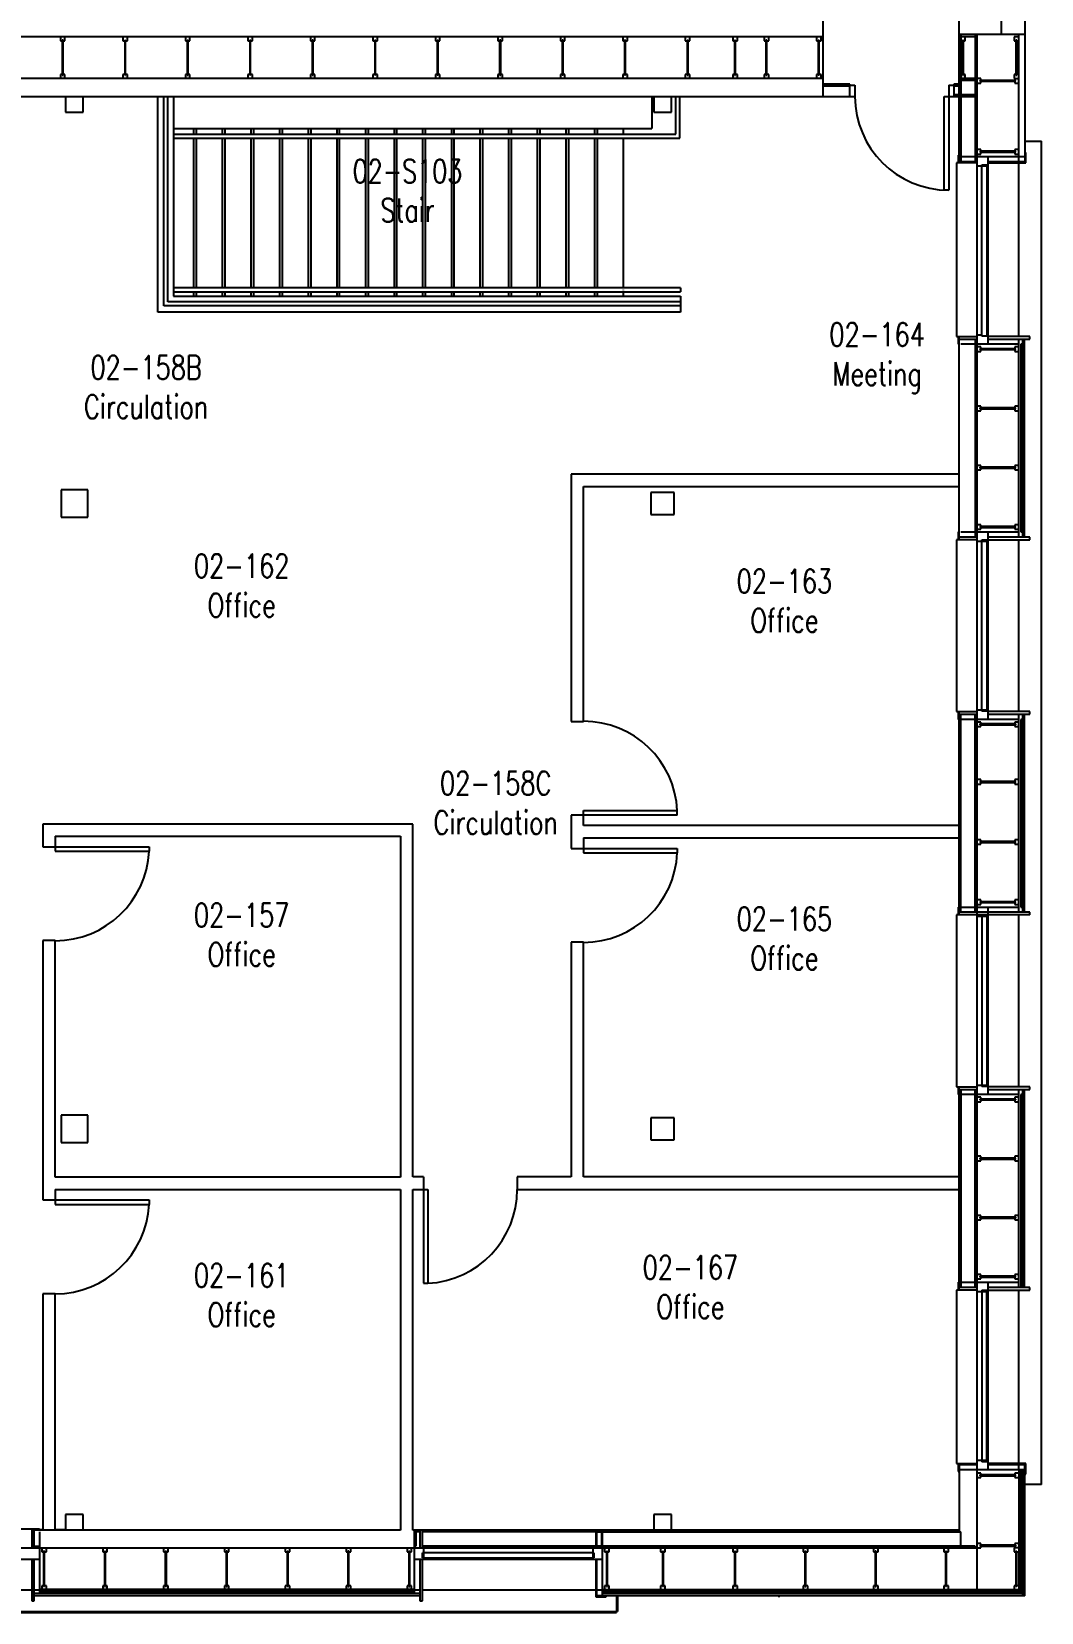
# Model space of a CAD drawing. Extents: x 11182 to 734459, y -1391328 to 152085.
# Drawn here: x 123651 to 133500, y 88389 to 103800 of the extents above; entities that cross this region are included whole.
import ezdxf
from ezdxf.enums import TextEntityAlignment as Align

# ---------------------------------------------------------------- set-up
doc = ezdxf.new("R2010")
doc.units = 0
doc.header["$LTSCALE"] = 500
doc.header["$MEASUREMENT"] = 0
for name, color, linetype in [('0_room_data', 7, 'CONTINUOUS'), ('1_Wall_Exist', 251, 'CONTINUOUS'), ('3_Text', 7, 'CONTINUOUS')]:
    doc.layers.add(name, color=color, linetype=linetype)
doc.styles.add('1_200', font='simplex.shx', dxfattribs={"width": 0.75, "height": 460})

# ---------------------------------------------------------------- blocks, each defined once
blk = doc.blocks.new('room_data')
at = {"layer": '3_Text', "style": '1_200', "width": 0.75}
for tag, p in [('ROOMNUM', (0, 0)), ('ROOMUSE', (0, -575))]:
    blk.add_attdef(tag, text='', height=345, dxfattribs=at).set_placement(p, align=Align.MIDDLE_CENTER)

msp = doc.modelspace()

# ---------------------------------------------------------------- linework, layer by layer
at = {"layer": '1_Wall_Exist'}
for p, q in [((133110, 103775), (133110, 110979)), ((133339, 110579), (133339, 102521)), ((131367, 105294), (131367, 103168)), ((132698, 102521), (132698, 103946)), ((131367, 103749), (117775, 103749)), ((123931, 103749), (123931, 103711)), ((123958, 103717), (123949, 103717)), ((123949, 103717), (123949, 103375)), ((123958, 103375), (123958, 103717)), ((123976, 103711), (123976, 103749)), ((124541, 103749), (124541, 103711)), ((124559, 103717), (124568, 103717)), ((124559, 103717), (124559, 103375)), ((124568, 103375), (124568, 103717)), ((124586, 103711), (124586, 103749)), ((125151, 103749), (125151, 103711)), ((125168, 103717), (125178, 103717)), ((125168, 103717), (125168, 103375)), ((125178, 103375), (125178, 103717)), ((125195, 103711), (125195, 103749)), ((125760, 103749), (125760, 103711)), ((125787, 103717), (125778, 103717)), ((125778, 103717), (125778, 103375)), ((125787, 103375), (125787, 103717)), ((125805, 103711), (125805, 103749)), ((126370, 103749), (126370, 103711)), ((126397, 103717), (126387, 103717)), ((126387, 103717), (126387, 103375)), ((126397, 103375), (126397, 103717)), ((126414, 103711), (126414, 103749)), ((126979, 103749), (126979, 103711)), ((127006, 103717), (126997, 103717)), ((126997, 103717), (126997, 103375)), ((127006, 103375), (127006, 103717)), ((127024, 103711), (127024, 103749)), ((127589, 103749), (127589, 103711)), ((127607, 103717), (127616, 103717)), ((127607, 103717), (127607, 103375)), ((127616, 103375), (127616, 103717)), ((127634, 103711), (127634, 103749)), ((128199, 103749), (128199, 103711)), ((128226, 103717), (128216, 103717)), ((128216, 103717), (128216, 103375)), ((128226, 103375), (128226, 103717)), ((128243, 103711), (128243, 103749)), ((128808, 103749), (128808, 103711)), ((128835, 103717), (128826, 103717)), ((128826, 103717), (128826, 103375)), ((128835, 103375), (128835, 103717)), ((128853, 103711), (128853, 103749)), ((129418, 103749), (129418, 103711)), ((129445, 103717), (129435, 103717)), ((129435, 103717), (129435, 103375)), ((129445, 103375), (129445, 103717)), ((129462, 103711), (129462, 103749)), ((130027, 103749), (130027, 103711)), ((130045, 103717), (130054, 103717)), ((130045, 103717), (130045, 103375)), ((130054, 103375), (130054, 103717)), ((130072, 103711), (130072, 103749)), ((130491, 103749), (130491, 103711)), ((130508, 103717), (130518, 103717)), ((130508, 103717), (130508, 103375)), ((130518, 103375), (130518, 103717)), ((130535, 103711), (130535, 103749)), ((130796, 103749), (130796, 103711)), ((130813, 103718), (130813, 103375)), ((130823, 103718), (130813, 103718)), ((130823, 103375), (130823, 103718)), ((130840, 103711), (130840, 103749)), ((131307, 103749), (131307, 103711)), ((131324, 103718), (131334, 103718)), ((131324, 103718), (131324, 103375)), ((131334, 103375), (131334, 103718)), ((131351, 103711), (131351, 103749)), ((132698, 103775), (133339, 103775)), ((132853, 103749), (132698, 103749)), ((132713, 103775), (132713, 102530)), ((132731, 103718), (132740, 103718)), ((132731, 103718), (132731, 103375)), ((132740, 103375), (132740, 103718)), ((132758, 103711), (132758, 103749)), ((132853, 103775), (132853, 102530)), ((132872, 103775), (132872, 88611)), ((133234, 103749), (133234, 103711)), ((133279, 103749), (133234, 103749)), ((133252, 103718), (133252, 103375)), ((133261, 103718), (133252, 103718)), ((133261, 103375), (133261, 103718)), ((133279, 102581), (133279, 103775)), ((123931, 103711), (123949, 103711)), ((123958, 103711), (123976, 103711)), ((124541, 103711), (124559, 103711)), ((124568, 103711), (124586, 103711)), ((125151, 103711), (125168, 103711)), ((125178, 103711), (125195, 103711)), ((125760, 103711), (125778, 103711)), ((125787, 103711), (125805, 103711)), ((126370, 103711), (126387, 103711)), ((126397, 103711), (126414, 103711)), ((126979, 103711), (126997, 103711)), ((127006, 103711), (127024, 103711)), ((127589, 103711), (127607, 103711)), ((127616, 103711), (127634, 103711)), ((128199, 103711), (128216, 103711)), ((128226, 103711), (128243, 103711)), ((128808, 103711), (128826, 103711)), ((128835, 103711), (128853, 103711)), ((129418, 103711), (129435, 103711)), ((129445, 103711), (129462, 103711)), ((130027, 103711), (130045, 103711)), ((130054, 103711), (130072, 103711)), ((130491, 103711), (130508, 103711)), ((130518, 103711), (130535, 103711)), ((130796, 103711), (130813, 103711)), ((130823, 103711), (130840, 103711)), ((131307, 103711), (131324, 103711)), ((131334, 103711), (131351, 103711)), ((132713, 103711), (132731, 103711)), ((132740, 103711), (132758, 103711)), ((133234, 103711), (133252, 103711)), ((133261, 103711), (133279, 103711)), ((131367, 103343), (117775, 103343)), ((123949, 103381), (123931, 103381)), ((123931, 103381), (123931, 103343)), ((123949, 103375), (123958, 103375)), ((123976, 103381), (123958, 103381)), ((123976, 103343), (123976, 103381)), ((124559, 103381), (124541, 103381)), ((124541, 103381), (124541, 103343)), ((124559, 103375), (124568, 103375)), ((124586, 103381), (124568, 103381)), ((124586, 103343), (124586, 103381)), ((125168, 103381), (125151, 103381)), ((125151, 103381), (125151, 103343)), ((125168, 103375), (125178, 103375)), ((125195, 103381), (125178, 103381)), ((125195, 103343), (125195, 103381)), ((125778, 103381), (125760, 103381)), ((125760, 103381), (125760, 103343)), ((125787, 103375), (125778, 103375)), ((125805, 103381), (125787, 103381)), ((125805, 103343), (125805, 103381)), ((126387, 103381), (126370, 103381)), ((126370, 103381), (126370, 103343)), ((126387, 103375), (126397, 103375)), ((126414, 103381), (126397, 103381)), ((126414, 103343), (126414, 103381)), ((126997, 103381), (126979, 103381)), ((126979, 103381), (126979, 103343)), ((127006, 103375), (126997, 103375)), ((127024, 103381), (127006, 103381)), ((127024, 103343), (127024, 103381)), ((127607, 103381), (127589, 103381)), ((127589, 103381), (127589, 103343)), ((127616, 103375), (127607, 103375)), ((127634, 103381), (127616, 103381)), ((127634, 103343), (127634, 103381)), ((128216, 103381), (128199, 103381)), ((128199, 103381), (128199, 103343)), ((128216, 103375), (128226, 103375)), ((128243, 103381), (128226, 103381)), ((128243, 103343), (128243, 103381)), ((128826, 103381), (128808, 103381)), ((128808, 103381), (128808, 103343)), ((128835, 103375), (128826, 103375)), ((128853, 103381), (128835, 103381)), ((128853, 103343), (128853, 103381)), ((129435, 103381), (129418, 103381)), ((129418, 103381), (129418, 103343)), ((129445, 103375), (129435, 103375)), ((129462, 103381), (129445, 103381)), ((129462, 103343), (129462, 103381)), ((130045, 103381), (130027, 103381)), ((130027, 103381), (130027, 103343)), ((130045, 103375), (130054, 103375)), ((130072, 103381), (130054, 103381)), ((130072, 103343), (130072, 103381)), ((130508, 103381), (130491, 103381)), ((130491, 103381), (130491, 103343)), ((130508, 103375), (130518, 103375)), ((130535, 103381), (130518, 103381)), ((130535, 103343), (130535, 103381)), ((130813, 103381), (130796, 103381)), ((130796, 103381), (130796, 103343)), ((130813, 103375), (130823, 103375)), ((130840, 103381), (130823, 103381)), ((130840, 103343), (130840, 103381)), ((131324, 103381), (131307, 103381)), ((131307, 103381), (131307, 103343)), ((131334, 103375), (131324, 103375)), ((131351, 103381), (131334, 103381)), ((131351, 103343), (131351, 103381)), ((131631, 103289), (131367, 103289)), ((131367, 103273), (131631, 103273)), ((131631, 103168), (131631, 103289)), ((131631, 103279), (131682, 103279)), ((131682, 103279), (131682, 103168)), ((132596, 103279), (132647, 103279)), ((132596, 103279), (132596, 102254)), ((132698, 103289), (132647, 103289)), ((132647, 103289), (132647, 103168)), ((132647, 103273), (132698, 103273)), ((132853, 103343), (132698, 103343)), ((132853, 103324), (132698, 103324)), ((132731, 103381), (132713, 103381)), ((132731, 103375), (132740, 103375)), ((132758, 103381), (132740, 103381)), ((132758, 103343), (132758, 103381)), ((132910, 103343), (132872, 103343)), ((132872, 103298), (132910, 103298)), ((132904, 103316), (132904, 103325)), ((133246, 103325), (132904, 103325)), ((132904, 103316), (133246, 103316)), ((132910, 103325), (132910, 103343)), ((132910, 103298), (132910, 103316)), ((133252, 103381), (133234, 103381)), ((133234, 103381), (133234, 103343)), ((133234, 103343), (133279, 103343)), ((133240, 103343), (133240, 103325)), ((133240, 103316), (133240, 103298)), ((133240, 103298), (133279, 103298)), ((133246, 103316), (133246, 103325)), ((133252, 103375), (133261, 103375)), ((133279, 103381), (133261, 103381)), ((120334, 103168), (131682, 103168)), ((123982, 103168), (123982, 103016)), ((124154, 103016), (124154, 103168)), ((124881, 101066), (124881, 103168)), ((124941, 101127), (124941, 103168)), ((124979, 101165), (124979, 103168)), ((125036, 103168), (125036, 101222)), ((129700, 103168), (129700, 102857)), ((129719, 103168), (129719, 103016)), ((129891, 103016), (129891, 103168)), ((129935, 102800), (129935, 103168)), ((129973, 102762), (129973, 103168)), ((132552, 103168), (132853, 103168)), ((132552, 102254), (132552, 103168)), ((132853, 103184), (132647, 103184)), ((123982, 103016), (124154, 103016)), ((129719, 103016), (129891, 103016)), ((125036, 102857), (129700, 102857)), ((125036, 102800), (129935, 102800)), ((125230, 102857), (125230, 102800)), ((125255, 102857), (125255, 102800)), ((125509, 102857), (125509, 102800)), ((125535, 102857), (125535, 102800)), ((125789, 102857), (125789, 102800)), ((125814, 102857), (125814, 102800)), ((126068, 102857), (126068, 102800)), ((126094, 102857), (126094, 102800)), ((126348, 102857), (126348, 102800)), ((126373, 102857), (126373, 102800)), ((126627, 102857), (126627, 102800)), ((126652, 102857), (126652, 102800)), ((126906, 102857), (126906, 102800)), ((126932, 102857), (126932, 102800)), ((127186, 102857), (127186, 102800)), ((127211, 102857), (127211, 102800)), ((127465, 102857), (127465, 102800)), ((127491, 102857), (127491, 102800)), ((127745, 102857), (127745, 102800)), ((127770, 102857), (127770, 102800)), ((128024, 102857), (128024, 102800)), ((128049, 102857), (128049, 102800)), ((128303, 102857), (128303, 102800)), ((128329, 102857), (128329, 102800)), ((128583, 102857), (128583, 102800)), ((128608, 102857), (128608, 102800)), ((128862, 102857), (128862, 102800)), ((128888, 102857), (128888, 102800)), ((129142, 102857), (129142, 102800)), ((129167, 102857), (129167, 102800)), ((129421, 102857), (129421, 102800)), ((125036, 102762), (129973, 102762)), ((125230, 102762), (125230, 101301)), ((125255, 102762), (125255, 101301)), ((125509, 102762), (125509, 101301)), ((125535, 102762), (125535, 101301)), ((125789, 102762), (125789, 101301)), ((125814, 102762), (125814, 101301)), ((126068, 102762), (126068, 101301)), ((126094, 102762), (126094, 101301)), ((126348, 102762), (126348, 101301)), ((126373, 102762), (126373, 101301)), ((126627, 102762), (126627, 101301)), ((126652, 102762), (126652, 101301)), ((126906, 102762), (126906, 101301)), ((126932, 102762), (126932, 101301)), ((127186, 102762), (127186, 101301)), ((127211, 102762), (127211, 101301)), ((127465, 102762), (127465, 101301)), ((127491, 102762), (127491, 101301)), ((127745, 102762), (127745, 101301)), ((127770, 102762), (127770, 101301)), ((128024, 102762), (128024, 101301)), ((128049, 102762), (128049, 101301)), ((128303, 102762), (128303, 101301)), ((128329, 102762), (128329, 101301)), ((128583, 102762), (128583, 101301)), ((128608, 102762), (128608, 101301)), ((128862, 102762), (128862, 101301)), ((128888, 102762), (128888, 101301)), ((129142, 102762), (129142, 101301)), ((129167, 102762), (129167, 101301)), ((129421, 102762), (129421, 101301)), ((132910, 102651), (132872, 102651)), ((132910, 102633), (132910, 102651)), ((133240, 102651), (133240, 102633)), ((133279, 102651), (133240, 102651)), ((133339, 102733), (133500, 102733)), ((133500, 89636), (133500, 102733)), ((132872, 102521), (132672, 102521)), ((132672, 102521), (132672, 100828)), ((132688, 102597), (132688, 102521)), ((132698, 102597), (132688, 102597)), ((132698, 102581), (133339, 102581)), ((132872, 102530), (132698, 102530)), ((132872, 102606), (132910, 102606)), ((132872, 102491), (132980, 102491)), ((133246, 102633), (132904, 102633)), ((132904, 102633), (132904, 102624)), ((132904, 102624), (133246, 102624)), ((132910, 102606), (132910, 102624)), ((132919, 102502), (132967, 102502)), ((133339, 102530), (132980, 102530)), ((132980, 102521), (133348, 102521)), ((133240, 102624), (133240, 102606)), ((133240, 102606), (133279, 102606)), ((133246, 102624), (133246, 102633)), ((133279, 102530), (133279, 102581)), ((133279, 100828), (133279, 102521)), ((133348, 102622), (133339, 102622)), ((133348, 102521), (133348, 102622)), ((132596, 102254), (132552, 102254)), ((129979, 101301), (125036, 101301)), ((125036, 101263), (129979, 101263)), ((125230, 101263), (125230, 101222)), ((125255, 101263), (125255, 101222)), ((125509, 101263), (125509, 101222)), ((125535, 101263), (125535, 101222)), ((125789, 101263), (125789, 101222)), ((125814, 101263), (125814, 101222)), ((126068, 101263), (126068, 101222)), ((126094, 101263), (126094, 101222)), ((126348, 101263), (126348, 101222)), ((126373, 101263), (126373, 101222)), ((126627, 101263), (126627, 101222)), ((126652, 101263), (126652, 101222)), ((126906, 101263), (126906, 101222)), ((126932, 101263), (126932, 101222)), ((127186, 101263), (127186, 101222)), ((127211, 101263), (127211, 101222)), ((127465, 101263), (127465, 101222)), ((127491, 101263), (127491, 101222)), ((127745, 101263), (127745, 101222)), ((127770, 101263), (127770, 101222)), ((128024, 101263), (128024, 101222)), ((128049, 101263), (128049, 101222)), ((128303, 101263), (128303, 101222)), ((128329, 101263), (128329, 101222)), ((128583, 101263), (128583, 101222)), ((128608, 101263), (128608, 101222)), ((128862, 101263), (128862, 101222)), ((128888, 101263), (128888, 101222)), ((129142, 101263), (129142, 101222)), ((129167, 101263), (129167, 101222)), ((129421, 101263), (129421, 101222)), ((129979, 101301), (129979, 101263)), ((129979, 101127), (124941, 101127)), ((129979, 101165), (124979, 101165)), ((125036, 101222), (129979, 101222)), ((129979, 101222), (129979, 101066)), ((129979, 101066), (124881, 101066)), ((132672, 100828), (132872, 100828)), ((132688, 100828), (132688, 100752)), ((132698, 98847), (132698, 100828)), ((132698, 100803), (132872, 100803)), ((132853, 100803), (132853, 98873)), ((133387, 100828), (132980, 100828)), ((132980, 100803), (133387, 100803)), ((133279, 98873), (133279, 100803)), ((133317, 100803), (133317, 98873)), ((133336, 98873), (133336, 100803)), ((133387, 100803), (133387, 100828)), ((132688, 100752), (132698, 100752)), ((133279, 100752), (132713, 100752)), ((132910, 100727), (132872, 100727)), ((132872, 100682), (132910, 100682)), ((132904, 100700), (132904, 100709)), ((133246, 100709), (132904, 100709)), ((132904, 100700), (133246, 100700)), ((132910, 100709), (132910, 100727)), ((132910, 100682), (132910, 100700)), ((133240, 100727), (133240, 100709)), ((133279, 100727), (133240, 100727)), ((133240, 100700), (133240, 100682)), ((133240, 100682), (133279, 100682)), ((133246, 100700), (133246, 100709)), ((133279, 98923), (133279, 100752)), ((133317, 100752), (133298, 100752)), ((133298, 100752), (133298, 98923)), ((132910, 100149), (132872, 100149)), ((132872, 100104), (132910, 100104)), ((132904, 100122), (132904, 100131)), ((133246, 100131), (132904, 100131)), ((132904, 100122), (133246, 100122)), ((132910, 100131), (132910, 100149)), ((132910, 100104), (132910, 100122)), ((133240, 100149), (133240, 100131)), ((133279, 100149), (133240, 100149)), ((133240, 100122), (133240, 100104)), ((133240, 100104), (133279, 100104)), ((133246, 100122), (133246, 100131)), ((132910, 99571), (132872, 99571)), ((132910, 99554), (132910, 99571)), ((133240, 99571), (133240, 99554)), ((133279, 99571), (133240, 99571)), ((128913, 99485), (128913, 97075)), ((132698, 99485), (128913, 99485)), ((132872, 99527), (132910, 99527)), ((132904, 99544), (132904, 99554)), ((133246, 99554), (132904, 99554)), ((132904, 99544), (133246, 99544)), ((132910, 99527), (132910, 99544)), ((133240, 99544), (133240, 99527)), ((133240, 99527), (133279, 99527)), ((133246, 99544), (133246, 99554)), ((123938, 99333), (123938, 99066)), ((124198, 99333), (123938, 99333)), ((124198, 99066), (124198, 99333)), ((129034, 97075), (129034, 99365)), ((129034, 99365), (132698, 99365)), ((129919, 99307), (129691, 99307)), ((129691, 99307), (129691, 99092)), ((129919, 99092), (129919, 99307)), ((123938, 99066), (124198, 99066)), ((129691, 99092), (129919, 99092)), ((132910, 98993), (132872, 98993)), ((132872, 98949), (132910, 98949)), ((133246, 98976), (132904, 98976)), ((132904, 98976), (132904, 98966)), ((132904, 98966), (133246, 98966)), ((132910, 98976), (132910, 98993)), ((132910, 98949), (132910, 98966)), ((133240, 98993), (133240, 98976)), ((133279, 98993), (133240, 98993)), ((133240, 98966), (133240, 98949)), ((133240, 98949), (133279, 98949)), ((133246, 98966), (133246, 98976)), ((132872, 98847), (132672, 98847)), ((132672, 98847), (132672, 97171)), ((132688, 98923), (132688, 98847)), ((132698, 98923), (132688, 98923)), ((132872, 98873), (132698, 98873)), ((132713, 98923), (133279, 98923)), ((132872, 98833), (132980, 98833)), ((132919, 98844), (132967, 98844)), ((133387, 98873), (132980, 98873)), ((132980, 98847), (133387, 98847)), ((133279, 97171), (133279, 98847)), ((133298, 98923), (133317, 98923)), ((133387, 98847), (133387, 98873)), ((132672, 97171), (132872, 97171)), ((132688, 97171), (132688, 97095)), ((132688, 97095), (132698, 97095)), ((132698, 95190), (132698, 97171)), ((132698, 97145), (132872, 97145)), ((132713, 95215), (132713, 97145)), ((133279, 97095), (132713, 97095)), ((132853, 95215), (132853, 97145)), ((133387, 97171), (132980, 97171)), ((132980, 97145), (133387, 97145)), ((133279, 95215), (133279, 97145)), ((133279, 95266), (133279, 97095)), ((133317, 97095), (133298, 97095)), ((133298, 97095), (133298, 95266)), ((133317, 97145), (133317, 95215)), ((133336, 95215), (133336, 97145)), ((133387, 97145), (133387, 97171)), ((128913, 97075), (129034, 97075)), ((132910, 97069), (132872, 97069)), ((132872, 97025), (132910, 97025)), ((132904, 97042), (132904, 97052)), ((133246, 97052), (132904, 97052)), ((132904, 97042), (133246, 97042)), ((132910, 97052), (132910, 97069)), ((132910, 97025), (132910, 97042)), ((133240, 97069), (133240, 97052)), ((133279, 97069), (133240, 97069)), ((133240, 97042), (133240, 97025)), ((133240, 97025), (133279, 97025)), ((133246, 97052), (133246, 97042)), ((132910, 96508), (132872, 96508)), ((133246, 96491), (132904, 96491)), ((132904, 96491), (132904, 96481)), ((132904, 96481), (133246, 96481)), ((132910, 96491), (132910, 96508)), ((132910, 96464), (132910, 96481)), ((133240, 96508), (133240, 96491)), ((133279, 96508), (133240, 96508)), ((133240, 96481), (133240, 96464)), ((133246, 96481), (133246, 96491)), ((132872, 96464), (132910, 96464)), ((133240, 96464), (133279, 96464)), ((129034, 96059), (129034, 96206)), ((129034, 96206), (129949, 96206)), ((129949, 96161), (129949, 96206)), ((127370, 96075), (123760, 96075)), ((123760, 96075), (123760, 95853)), ((127370, 92634), (127370, 96075)), ((129949, 96161), (128913, 96161)), ((128913, 96161), (128913, 95837)), ((132698, 96059), (129034, 96059)), ((123881, 95955), (127249, 95955)), ((123881, 95955), (123881, 95809)), ((127249, 95955), (127249, 92633)), ((129034, 95939), (132698, 95939)), ((129034, 95939), (129034, 95793)), ((132910, 95922), (132872, 95922)), ((132872, 95877), (132910, 95877)), ((133246, 95904), (132904, 95904)), ((132904, 95904), (132904, 95895)), ((132904, 95895), (133246, 95895)), ((132910, 95904), (132910, 95922)), ((132910, 95877), (132910, 95895)), ((133240, 95922), (133240, 95904)), ((133279, 95922), (133240, 95922)), ((133240, 95895), (133240, 95877)), ((133240, 95877), (133279, 95877)), ((133246, 95895), (133246, 95904)), ((123760, 95853), (124796, 95853)), ((123881, 95809), (124796, 95809)), ((124796, 95853), (124796, 95809)), ((128913, 95837), (129949, 95837)), ((129034, 95793), (129949, 95793)), ((129949, 95837), (129949, 95793)), ((132688, 95266), (132688, 95190)), ((132698, 95266), (132688, 95266)), ((132713, 95266), (133279, 95266)), ((132910, 95336), (132872, 95336)), ((132872, 95291), (132910, 95291)), ((133246, 95318), (132904, 95318)), ((132904, 95318), (132904, 95309)), ((132904, 95309), (133246, 95309)), ((132910, 95318), (132910, 95336)), ((132910, 95291), (132910, 95309)), ((133240, 95336), (133240, 95318)), ((133279, 95336), (133240, 95336)), ((133240, 95309), (133240, 95291)), ((133240, 95291), (133279, 95291)), ((133246, 95309), (133246, 95318)), ((133298, 95266), (133317, 95266)), ((133387, 95190), (132672, 95190)), ((132672, 95190), (132672, 93513)), ((133387, 95215), (132698, 95215)), ((132872, 95176), (132980, 95176)), ((132919, 95187), (132919, 93516)), ((132919, 95187), (132967, 95187)), ((133279, 93513), (133279, 95190)), ((133387, 95190), (133387, 95215)), ((123760, 94939), (123760, 92411)), ((123881, 94939), (123760, 94939)), ((123881, 92633), (123881, 94939)), ((129034, 94923), (128913, 94923)), ((128913, 94923), (128913, 92634)), ((129034, 92634), (129034, 94923)), ((132672, 93513), (132872, 93513)), ((132688, 93513), (132688, 93437)), ((132688, 93437), (132698, 93437)), ((132698, 91532), (132698, 93513)), ((132698, 93488), (132872, 93488)), ((132713, 93488), (132713, 91557)), ((133279, 93437), (132713, 93437)), ((132853, 91557), (132853, 93488)), ((132910, 93412), (132872, 93412)), ((132904, 93385), (132904, 93394)), ((133246, 93394), (132904, 93394)), ((132910, 93394), (132910, 93412)), ((133387, 93513), (132980, 93513)), ((132980, 93488), (133387, 93488)), ((133240, 93412), (133240, 93394)), ((133279, 93412), (133240, 93412)), ((133246, 93394), (133246, 93385)), ((133279, 91557), (133279, 93488)), ((133279, 91608), (133279, 93437)), ((133317, 93437), (133298, 93437)), ((133298, 93437), (133298, 91559)), ((133317, 93488), (133317, 91559)), ((133336, 91559), (133336, 93488)), ((133387, 93488), (133387, 93513)), ((123938, 93237), (123938, 92970)), ((124198, 93237), (123938, 93237)), ((124198, 92970), (124198, 93237)), ((132872, 93367), (132910, 93367)), ((132904, 93385), (133246, 93385)), ((132910, 93367), (132910, 93385)), ((133240, 93385), (133240, 93367)), ((133240, 93367), (133279, 93367)), ((129919, 93211), (129691, 93211)), ((129691, 93211), (129691, 92996)), ((129919, 92996), (129919, 93211)), ((123938, 92970), (124198, 92970)), ((129691, 92996), (129919, 92996)), ((132910, 92836), (132872, 92836)), ((132872, 92791), (132910, 92791)), ((132904, 92809), (132904, 92818)), ((133246, 92818), (132904, 92818)), ((132904, 92809), (133246, 92809)), ((132910, 92818), (132910, 92836)), ((132910, 92791), (132910, 92809)), ((133240, 92836), (133240, 92818)), ((133279, 92836), (133240, 92836)), ((133240, 92809), (133240, 92791)), ((133240, 92791), (133279, 92791)), ((133246, 92809), (133246, 92818)), ((127249, 92633), (123881, 92633)), ((127472, 92634), (127370, 92634)), ((127472, 92634), (127472, 91598)), ((128913, 92634), (128386, 92634)), ((128386, 92634), (128386, 92513)), ((132698, 92634), (129034, 92634)), ((123881, 92512), (127249, 92512)), ((123881, 92512), (123881, 92366)), ((127249, 92512), (127249, 89192)), ((127370, 89192), (127370, 92513)), ((127370, 92513), (127516, 92513)), ((127516, 92513), (127516, 91598)), ((128386, 92513), (132698, 92513)), ((123760, 92411), (124796, 92411)), ((123881, 92366), (124796, 92366)), ((124796, 92411), (124796, 92366)), ((132910, 92260), (132872, 92260)), ((132872, 92216), (132910, 92216)), ((132904, 92233), (132904, 92243)), ((133246, 92243), (132904, 92243)), ((132904, 92233), (133246, 92233)), ((132910, 92243), (132910, 92260)), ((132910, 92216), (132910, 92233)), ((133240, 92260), (133240, 92243)), ((133279, 92260), (133240, 92260)), ((133240, 92233), (133240, 92216)), ((133240, 92216), (133279, 92216)), ((133246, 92243), (133246, 92233)), ((127472, 91598), (127516, 91598)), ((132688, 91608), (132688, 91532)), ((132698, 91608), (132688, 91608)), ((132698, 91559), (132713, 91559)), ((132872, 91557), (132698, 91557)), ((132713, 91608), (133279, 91608)), ((132910, 91684), (132872, 91684)), ((132872, 91640), (132910, 91640)), ((132904, 91657), (132904, 91667)), ((133246, 91667), (132904, 91667)), ((132904, 91657), (133246, 91657)), ((132910, 91667), (132910, 91684)), ((132910, 91640), (132910, 91657)), ((133387, 91557), (132980, 91557)), ((133240, 91684), (133240, 91667)), ((133279, 91684), (133240, 91684)), ((133240, 91657), (133240, 91640)), ((133240, 91640), (133279, 91640)), ((133246, 91657), (133246, 91667)), ((133298, 91559), (133336, 91559)), ((133387, 91532), (133387, 91557)), ((123760, 91496), (123760, 89192)), ((123881, 91496), (123760, 91496)), ((123881, 89192), (123881, 91496)), ((132872, 91532), (132672, 91532)), ((132672, 91532), (132672, 89840)), ((132872, 91518), (132980, 91518)), ((132919, 91529), (132919, 89858)), ((132919, 91529), (132967, 91529)), ((132967, 89858), (132967, 91529)), ((132980, 91532), (133387, 91532)), ((133279, 89840), (133279, 91532)), ((132672, 89840), (132872, 89840)), ((132688, 89840), (132688, 89763)), ((132688, 89763), (132698, 89763)), ((132698, 89840), (132698, 89176)), ((132698, 89830), (132872, 89830)), ((133339, 89779), (132698, 89779)), ((132910, 89748), (132872, 89748)), ((132872, 89703), (132910, 89703)), ((132904, 89721), (132904, 89730)), ((133246, 89730), (132904, 89730)), ((132904, 89721), (133246, 89721)), ((132910, 89730), (132910, 89748)), ((132910, 89703), (132910, 89721)), ((133348, 89840), (132980, 89840)), ((132980, 89830), (133339, 89830)), ((133240, 89748), (133240, 89730)), ((133279, 89748), (133240, 89748)), ((133240, 89721), (133240, 89703)), ((133240, 89703), (133279, 89703)), ((133246, 89721), (133246, 89730)), ((133279, 89779), (133279, 89830)), ((133279, 89779), (133279, 88592)), ((133298, 89779), (133298, 88573)), ((133317, 89779), (133317, 88551)), ((133339, 88551), (133339, 89840)), ((133339, 89810), (133348, 89819)), ((133339, 89738), (133348, 89738)), ((133348, 89738), (133348, 89840)), ((133500, 89636), (133339, 89636)), ((124154, 89344), (123982, 89344)), ((123982, 89344), (123982, 89192)), ((124127, 89344), (124127, 89344)), ((124154, 89192), (124154, 89344)), ((129891, 89344), (129719, 89344)), ((129719, 89344), (129719, 89192)), ((129891, 89192), (129891, 89344)), ((123728, 89201), (121880, 89201)), ((123652, 89201), (123652, 89017)), ((127249, 89192), (123652, 89192)), ((123677, 89017), (123677, 89192)), ((123728, 89192), (123728, 89201)), ((123760, 89193), (123728, 89193)), ((123728, 89176), (123728, 88573)), ((123982, 89193), (123881, 89193)), ((132698, 89192), (127370, 89192)), ((127386, 88573), (127386, 89192)), ((127437, 89176), (127386, 89176)), ((127398, 89176), (127398, 89036)), ((127437, 89192), (127437, 89017)), ((127462, 89017), (127462, 89192)), ((129154, 89176), (127462, 89176)), ((129154, 89192), (129154, 89017)), ((129164, 89017), (129164, 89192)), ((129164, 89176), (132713, 89176)), ((129211, 89193), (129211, 89017)), ((129215, 89192), (129215, 88551)), ((132713, 89036), (132713, 89176)), ((117775, 89017), (132910, 89017)), ((123677, 89036), (123728, 89036)), ((123750, 89017), (123750, 88979)), ((123750, 88979), (123768, 88979)), ((123768, 88986), (123768, 88643)), ((123777, 88986), (123768, 88986)), ((123777, 88643), (123777, 88986)), ((123777, 88979), (123795, 88979)), ((123795, 88979), (123795, 89017)), ((124344, 89017), (124344, 88979)), ((124344, 88979), (124362, 88979)), ((124362, 88986), (124371, 88986)), ((124362, 88986), (124362, 88643)), ((124371, 88643), (124371, 88986)), ((124371, 88979), (124389, 88979)), ((124389, 88979), (124389, 89017)), ((124938, 89017), (124938, 88979)), ((124938, 88979), (124955, 88979)), ((124955, 88986), (124965, 88986)), ((124955, 88986), (124955, 88643)), ((124965, 88643), (124965, 88986)), ((124965, 88979), (124982, 88979)), ((124982, 88979), (124982, 89017)), ((125532, 89017), (125532, 88979)), ((125532, 88979), (125549, 88979)), ((125549, 88986), (125549, 88643)), ((125559, 88986), (125549, 88986)), ((125559, 88643), (125559, 88986)), ((125559, 88979), (125576, 88979)), ((125576, 88979), (125576, 89017)), ((126125, 89017), (126125, 88979)), ((126125, 88979), (126143, 88979)), ((126143, 88986), (126152, 88986)), ((126143, 88986), (126143, 88643)), ((126152, 88643), (126152, 88986)), ((126152, 88979), (126170, 88979)), ((126170, 88979), (126170, 89017)), ((126719, 89017), (126719, 88979)), ((126719, 88979), (126736, 88979)), ((126736, 88986), (126736, 88643)), ((126746, 88986), (126736, 88986)), ((126746, 88643), (126746, 88986)), ((126746, 88979), (126763, 88979)), ((126763, 88979), (126763, 89017)), ((127313, 89017), (127313, 88979)), ((127313, 88979), (127330, 88979)), ((127330, 88986), (127340, 88986)), ((127330, 88986), (127330, 88643)), ((127340, 88643), (127340, 88986)), ((127340, 88979), (127357, 88979)), ((127357, 88979), (127357, 89017)), ((127386, 89036), (127398, 89036)), ((129154, 89036), (127462, 89036)), ((129136, 88970), (127465, 88970)), ((127465, 88922), (129136, 88922)), ((129125, 89017), (129125, 88909)), ((129136, 88970), (129136, 88922)), ((132853, 89036), (129164, 89036)), ((129240, 89017), (129240, 88979)), ((129240, 88979), (129257, 88979)), ((129257, 88986), (129267, 88986)), ((129257, 88986), (129257, 88643)), ((129267, 88643), (129267, 88986)), ((129267, 88979), (129284, 88979)), ((129284, 88979), (129284, 89017)), ((129786, 89017), (129786, 88979)), ((129786, 88979), (129804, 88979)), ((129804, 88986), (129813, 88986)), ((129804, 88986), (129804, 88643)), ((129813, 88643), (129813, 88986)), ((129813, 88979), (129831, 88979)), ((129831, 88979), (129831, 89017)), ((130491, 89017), (130491, 88979)), ((130491, 88979), (130508, 88979)), ((130508, 88986), (130518, 88986)), ((130508, 88986), (130508, 88643)), ((130518, 88643), (130518, 88986)), ((130518, 88979), (130535, 88979)), ((130535, 88979), (130535, 89017)), ((131177, 89017), (131177, 88979)), ((131177, 88979), (131194, 88979)), ((131194, 88986), (131204, 88986)), ((131194, 88986), (131194, 88643)), ((131204, 88643), (131204, 88986)), ((131204, 88979), (131221, 88979)), ((131221, 88979), (131221, 89017)), ((131863, 89017), (131863, 88979)), ((131863, 88979), (131880, 88979)), ((131880, 88986), (131880, 88643)), ((131890, 88986), (131880, 88986)), ((131890, 88643), (131890, 88986)), ((131890, 88979), (131907, 88979)), ((131907, 88979), (131907, 89017)), ((132548, 89017), (132548, 88979)), ((132548, 88979), (132566, 88979)), ((132566, 88986), (132575, 88986)), ((132566, 88986), (132566, 88643)), ((132575, 88643), (132575, 88986)), ((132575, 88979), (132593, 88979)), ((132593, 88979), (132593, 89017)), ((132853, 89017), (132853, 89036)), ((132910, 89062), (132872, 89062)), ((133246, 89044), (132904, 89044)), ((132904, 89044), (132904, 89035)), ((132904, 89035), (133246, 89035)), ((132910, 89044), (132910, 89062)), ((132910, 89017), (132910, 89035)), ((133234, 89017), (133234, 88979)), ((133279, 89017), (133234, 89017)), ((133234, 88979), (133252, 88979)), ((133240, 89062), (133240, 89044)), ((133279, 89062), (133240, 89062)), ((133240, 89035), (133240, 89017)), ((133246, 89044), (133246, 89035)), ((133252, 88986), (133261, 88986)), ((133252, 88986), (133252, 88643)), ((133261, 88643), (133261, 88986)), ((133261, 88979), (133279, 88979)), ((123652, 88909), (123652, 88503)), ((123677, 88503), (123677, 88909)), ((127437, 88909), (127437, 88503)), ((127462, 88503), (127462, 88909)), ((129154, 88909), (129154, 88541)), ((129154, 88858), (129164, 88868)), ((129164, 88551), (129164, 88909)), ((123768, 88649), (123750, 88649)), ((123750, 88649), (123750, 88611)), ((123777, 88643), (123768, 88643)), ((123795, 88649), (123777, 88649)), ((123795, 88611), (123795, 88649)), ((124362, 88649), (124344, 88649)), ((124344, 88649), (124344, 88611)), ((124362, 88643), (124371, 88643)), ((124389, 88649), (124371, 88649)), ((124389, 88611), (124389, 88649)), ((124955, 88649), (124938, 88649)), ((124938, 88649), (124938, 88611)), ((124965, 88643), (124955, 88643)), ((124982, 88649), (124965, 88649)), ((124982, 88611), (124982, 88649)), ((125549, 88649), (125532, 88649)), ((125532, 88649), (125532, 88611)), ((125549, 88643), (125559, 88643)), ((125576, 88649), (125559, 88649)), ((125576, 88611), (125576, 88649)), ((126143, 88649), (126125, 88649)), ((126125, 88649), (126125, 88611)), ((126152, 88643), (126143, 88643)), ((126170, 88649), (126152, 88649)), ((126170, 88611), (126170, 88649)), ((126736, 88649), (126719, 88649)), ((126719, 88649), (126719, 88611)), ((126736, 88643), (126746, 88643)), ((126763, 88649), (126746, 88649)), ((126763, 88611), (126763, 88649)), ((127330, 88649), (127313, 88649)), ((127313, 88649), (127313, 88611)), ((127330, 88643), (127340, 88643)), ((127357, 88649), (127340, 88649)), ((127357, 88611), (127357, 88649)), ((129154, 88750), (129164, 88760)), ((129154, 88642), (129164, 88652)), ((129257, 88649), (129240, 88649)), ((129240, 88649), (129240, 88611)), ((129257, 88643), (129267, 88643)), ((129284, 88649), (129267, 88649)), ((129284, 88611), (129284, 88649)), ((129804, 88649), (129786, 88649)), ((129786, 88649), (129786, 88611)), ((129813, 88643), (129804, 88643)), ((129831, 88649), (129813, 88649)), ((129831, 88611), (129831, 88649)), ((130508, 88649), (130491, 88649)), ((130491, 88649), (130491, 88611)), ((130518, 88643), (130508, 88643)), ((130535, 88649), (130518, 88649)), ((130535, 88611), (130535, 88649)), ((131194, 88649), (131177, 88649)), ((131177, 88649), (131177, 88611)), ((131194, 88643), (131204, 88643)), ((131221, 88649), (131204, 88649)), ((131221, 88611), (131221, 88649)), ((131880, 88649), (131863, 88649)), ((131863, 88649), (131863, 88611)), ((131880, 88643), (131890, 88643)), ((131907, 88649), (131890, 88649)), ((131907, 88611), (131907, 88649)), ((132566, 88649), (132548, 88649)), ((132548, 88649), (132548, 88611)), ((132575, 88643), (132566, 88643)), ((132593, 88649), (132575, 88649)), ((132593, 88611), (132593, 88649)), ((133252, 88649), (133234, 88649)), ((133234, 88649), (133234, 88611)), ((133261, 88643), (133252, 88643)), ((133279, 88649), (133261, 88649)), ((121960, 88610), (123652, 88610)), ((123652, 88503), (123677, 88503)), ((123677, 88610), (123728, 88610)), ((127437, 88573), (123677, 88573)), ((123677, 88554), (127437, 88554)), ((127386, 88611), (123728, 88611)), ((127386, 88592), (123728, 88592)), ((127386, 88610), (127437, 88610)), ((127437, 88503), (127462, 88503)), ((127462, 88610), (129154, 88610)), ((133339, 88551), (129154, 88551)), ((129154, 88541), (129256, 88541)), ((129161, 88541), (129170, 88551)), ((129164, 88610), (129215, 88610)), ((129215, 88611), (133279, 88611)), ((133298, 88592), (129215, 88592)), ((133317, 88573), (129215, 88573)), ((129256, 88541), (129256, 88551)), ((129357, 88551), (129357, 88389)), ((129367, 88551), (129367, 88398)), ((130942, 88537), (130942, 88551)), ((129357, 88396), (121757, 88396)), ((121757, 88389), (129357, 88389)), ((129357, 88398), (129367, 88398))]:
    msp.add_line(p, q, dxfattribs=at)
at = {"layer": '1_Wall_Exist', "extrusion": (0, 0, -1)}
for p, q in [((132919, 100831), (132919, 102502)), ((132967, 102502), (132967, 100831)), ((132980, 100752), (132980, 102581)), ((132919, 100842), (132872, 100842)), ((132967, 100831), (132919, 100831)), ((132980, 100842), (132967, 100842)), ((132919, 97174), (132919, 98844)), ((132967, 98844), (132967, 97174)), ((132980, 97095), (132980, 98923)), ((132980, 97185), (132872, 97185)), ((132967, 97174), (132919, 97174)), ((132980, 93437), (132980, 95266)), ((132967, 95187), (132967, 93516)), ((132980, 93527), (132872, 93527)), ((132967, 93516), (132919, 93516)), ((132980, 89779), (132980, 91608)), ((132980, 89869), (132872, 89869)), ((132967, 89858), (132919, 89858)), ((127465, 88922), (127465, 88970)), ((127476, 88909), (127476, 89017)), ((121899, 88909), (123728, 88909)), ((127386, 88909), (129215, 88909))]:
    msp.add_line(p, q, dxfattribs=at)
at = {"layer": '1_Wall_Exist'}
for centre, radius, start, end in [((132596, 103168), 914, 180, 270), ((129034, 96161), 916, 2.7812, 90), ((123881, 95853), 916, 270, 357.2188), ((129034, 95837), 916, 270, 357.2188), ((127472, 92513), 916, 272.7812, 0), ((123881, 92411), 916, 270, 357.2188)]:
    msp.add_arc(centre, radius, start, end, dxfattribs=at)
msp.add_open_spline([(129421, 101284), (129421, 101284), (129421, 101282), (129421, 101281), (129421, 101280)], degree=3, dxfattribs=at)

# ---------------------------------------------------------------- block references
at = {"layer": '0_room_data'}
for p, xscale, yscale, zscale, values in [((127317, 102439), 0.66, 0.66, 0.66, {'ROOMNUM': '02-S103', 'ROOMUSE': 'Stair'}), ((131898, 100847), 0.6666666666666666, 0.6666666666666666, 0.6666666666666666, {'ROOMNUM': '02-164', 'ROOMUSE': 'Meeting'}), ((124768, 100527), 0.6666666666666666, 0.6666666666666666, 0.6666666666666666, {'ROOMNUM': '02-158B', 'ROOMUSE': 'Circulation'}), ((125700, 98591), 0.6666666666666666, 0.6666666666666666, 0.6666666666666666, {'ROOMNUM': '02-162', 'ROOMUSE': 'Office'}), ((130994, 98443), 0.6666666666666666, 0.6666666666666666, 0.6666666666666666, {'ROOMNUM': '02-163', 'ROOMUSE': 'Office'}), ((128178, 96473), 0.6666666666666666, 0.6666666666666666, 0.6666666666666666, {'ROOMNUM': '02-158C', 'ROOMUSE': 'Circulation'}), ((125700, 95187), 0.6666666666666666, 0.6666666666666666, 0.6666666666666666, {'ROOMNUM': '02-157', 'ROOMUSE': 'Office'}), ((130994, 95151), 0.6666666666666666, 0.6666666666666666, 0.6666666666666666, {'ROOMNUM': '02-165', 'ROOMUSE': 'Office'}), ((130077, 91752), 0.6666666666666666, 0.6666666666666666, 0.6666666666666666, {'ROOMNUM': '02-167', 'ROOMUSE': 'Office'}), ((125700, 91675), 0.6666666666666666, 0.6666666666666666, 0.6666666666666666, {'ROOMNUM': '02-161', 'ROOMUSE': 'Office'})]:
    msp.add_blockref('room_data', p, dxfattribs=dict(at, xscale=xscale, yscale=yscale, zscale=zscale)).add_auto_attribs(values)

doc.saveas('drawing.dxf')
